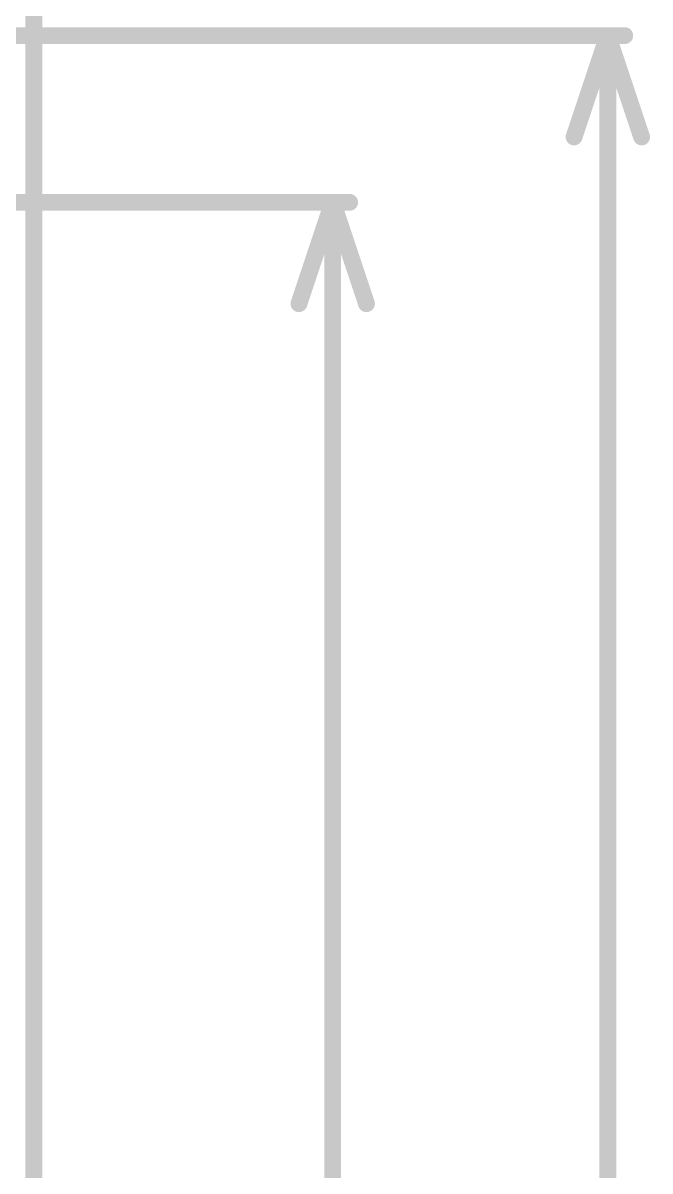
# Model space of a CAD drawing. Header units: millimetres. Extents: x 9.08 to 12.48, y 2.73 to 6.
# Drawn here: x 12.094 to 12.466, y 4.868 to 5.548 of the extents above; entities that cross this region are included whole.
import ezdxf

# ---------------------------------------------------------------- set-up
doc = ezdxf.new("R2010")
doc.units = ezdxf.units.MM
doc.header["$MEASUREMENT"] = 0
doc.layers.add('Mechanical1', color=6, linetype='Continuous')
doc.layers.add('Mechanical13', color=56, linetype='Continuous')

msp = doc.modelspace()

# ---------------------------------------------------------------- linework, layer by layer
at = {"layer": 'Mechanical1', "const_width": 0.01}
for points in [[(12.10098, 5.54), (12.10098, 5.82)], [(12.10098, 5.54), (12.451, 5.54)], [(12.421, 5.48), (12.441, 5.54)], [(12.441, 5.54), (12.461, 5.48)], [(12.441, 4.55007), (12.441, 5.54)], [(12.03224, 5.44126), (12.288, 5.44126)], [(12.258, 5.38126), (12.278, 5.44126)], [(12.278, 5.44126), (12.298, 5.38126)], [(12.278, 4.54976), (12.278, 5.44126)]]:
    msp.add_lwpolyline(points, dxfattribs=at)
at = {"layer": 'Mechanical1', "const_width": 0.005}
for points in [[(12.09848, 5.54, 1), (12.10348, 5.54, 1)], [(12.09848, 5.54, 1), (12.10348, 5.54, 1)], [(12.4385, 5.54, 1), (12.4435, 5.54, 1)], [(12.4385, 5.54, 1), (12.4435, 5.54, 1)], [(12.4385, 5.54, 1), (12.4435, 5.54, 1)], [(12.4485, 5.54, 1), (12.4535, 5.54, 1)], [(12.4185, 5.48, 1), (12.4235, 5.48, 1)], [(12.4585, 5.48, 1), (12.4635, 5.48, 1)], [(12.2755, 5.44126, 1), (12.2805, 5.44126, 1)], [(12.2755, 5.44126, 1), (12.2805, 5.44126, 1)], [(12.2755, 5.44126, 1), (12.2805, 5.44126, 1)], [(12.2855, 5.44126, 1), (12.2905, 5.44126, 1)], [(12.2555, 5.38126, 1), (12.2605, 5.38126, 1)], [(12.2955, 5.38126, 1), (12.3005, 5.38126, 1)]]:
    msp.add_lwpolyline(points, format="xyb", close=True, dxfattribs=at)
at = {"layer": 'Mechanical13', "const_width": 0.01}
for points in [[(11.527, 5.54), (12.10098, 5.54)], [(12.10098, 3.02032), (12.10098, 5.54)]]:
    msp.add_lwpolyline(points, dxfattribs=at)
at = {"layer": 'Mechanical13', "const_width": 0.005}
msp.add_lwpolyline([(12.09848, 5.54, 1), (12.10348, 5.54, 1)], format="xyb", close=True, dxfattribs=at)
msp.add_lwpolyline([(12.09848, 5.54, 1), (12.10348, 5.54, 1)], format="xyb", close=True, dxfattribs=at)

doc.saveas('drawing.dxf')
